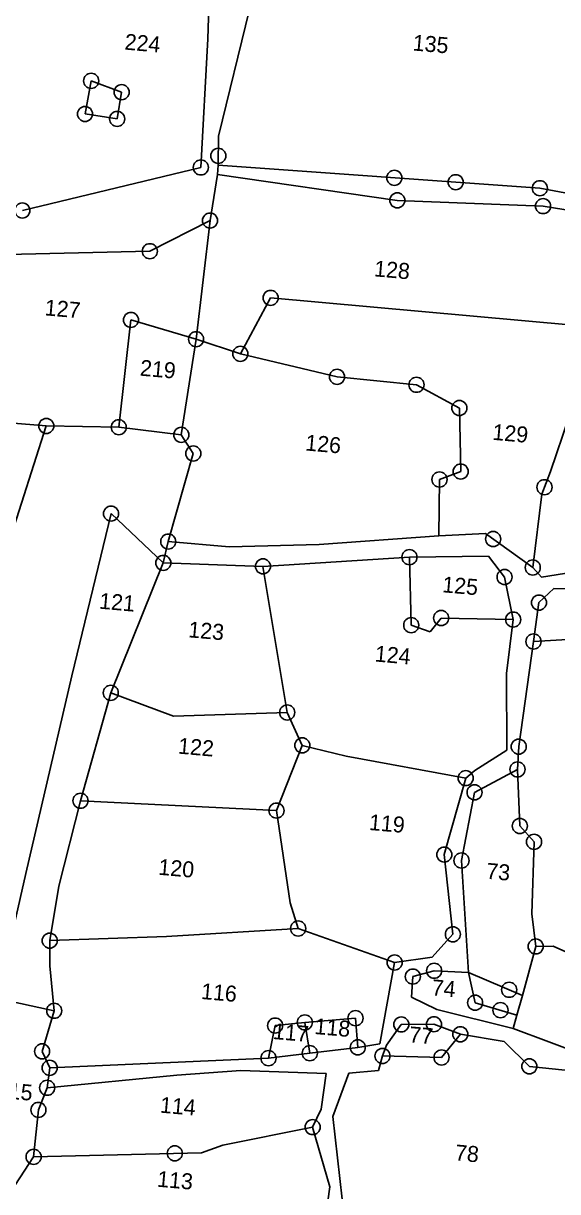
# Model space of a CAD drawing. Header units: metres. Extents: x 274390 to 277637, y 2063792 to 2066196.
# Drawn here: x 274832 to 275136, y 2064377 to 2065041 of the extents above; entities that cross this region are included whole.
import ezdxf
from ezdxf.enums import TextEntityAlignment as Align

# ---------------------------------------------------------------- set-up
doc = ezdxf.new("R2010")
doc.units = ezdxf.units.M
for name, color, linetype in [('POLY_PARCEL', 6, 'Continuous'), ('POLY_ROAD', 30, 'Continuous'), ('POLY_WATER', 4, 'Continuous'), ('TEXT_PARCEL', 7, 'Continuous')]:
    doc.layers.add(name, color=color, linetype=linetype)
doc.styles.add('TEXT_MAP', font='')
doc.styles.get('TEXT_MAP').set_extended_font_data('Kruti Dev 050')

msp = doc.modelspace()

# ---------------------------------------------------------------- linework, layer by layer
for centre in [(274870.95, 2065008.49), (274870.95, 2065008.49), (274888.29, 2065002.04), (274888.29, 2065002.04), (274867.46, 2064989.66), (274867.46, 2064989.66), (274885.73, 2064986.84), (274885.73, 2064986.84), (274943.24, 2064965.85), (274943.24, 2064965.85), (274933.33, 2064959.25), (274933.33, 2064959.25), (275043.37, 2064953.33), (275043.37, 2064953.33), (275078.24, 2064950.84), (275078.24, 2064950.84), (275126.13, 2064947.42), (275126.13, 2064947.42), (275045.05, 2064940.51), (275045.05, 2064940.51), (274831.81, 2064934.77), (274831.81, 2064934.77), (275127.93, 2064937.24), (275127.93, 2064937.24), (274938.53, 2064929.02), (274938.53, 2064929.02), (274904.33, 2064911.58), (274904.33, 2064911.58), (274973.01, 2064885.05), (274973.01, 2064885.05), (274893.58, 2064872.5), (274893.58, 2064872.5), (274930.61, 2064861.52), (274930.61, 2064861.52), (274955.79, 2064853.23), (274955.79, 2064853.23), (275010.77, 2064840.12), (275010.77, 2064840.12), (275055.94, 2064835.63), (275055.94, 2064835.63), (275080.35, 2064822.4), (275080.35, 2064822.4), (274845.43, 2064812.18), (274845.43, 2064812.18), (274886.63, 2064811.45), (274886.63, 2064811.45), (274922.21, 2064807.13), (274922.21, 2064807.13), (274929.04, 2064796.52), (274929.04, 2064796.52), (275069.03, 2064781.74), (275069.03, 2064781.74), (275081.09, 2064786.24), (275081.09, 2064786.24), (275128.76, 2064777.35), (275128.76, 2064777.35), (274882.26, 2064762.34), (274882.26, 2064762.34), (275099.55, 2064747.87), (275099.55, 2064747.87), (274914.8, 2064746.43), (274914.8, 2064746.43), (274911.98, 2064734.3), (274911.98, 2064734.3), (275051.95, 2064737.58), (275051.95, 2064737.58), (274968.65, 2064732.32), (274968.65, 2064732.32), (275122.08, 2064731.68), (275122.08, 2064731.68), (275106.04, 2064726.27), (275106.04, 2064726.27), (275125.61, 2064711.71), (275125.61, 2064711.71), (275069.99, 2064702.95), (275069.99, 2064702.95), (275110.98, 2064702.06), (275110.98, 2064702.06), (275052.97, 2064698.88), (275052.97, 2064698.88), (275122.5, 2064689.57), (275122.5, 2064689.57), (274882.1, 2064660.4), (274882.1, 2064660.4), (274982.45, 2064649.22), (274982.45, 2064649.22), (274991.03, 2064630.51), (274991.03, 2064630.51), (275114.09, 2064629.79), (275114.09, 2064629.79), (275113.39, 2064616.84), (275113.39, 2064616.84), (275083.94, 2064611.89), (275083.94, 2064611.89), (275088.98, 2064603.79), (275088.98, 2064603.79), (274864.91, 2064599.02), (274864.91, 2064599.02), (274976.37, 2064593.4), (274976.37, 2064593.4), (275114.71, 2064584.67), (275114.71, 2064584.67), (275122.81, 2064575.63), (275122.81, 2064575.63), (275071.78, 2064568.37), (275071.78, 2064568.37), (275081.55, 2064565), (275081.55, 2064565), (274988.67, 2064526.34), (274988.67, 2064526.34), (275076.65, 2064523.03), (275076.65, 2064523.03), (274847.38, 2064519.44), (274847.38, 2064519.44), (275123.75, 2064516.13), (275123.75, 2064516.13), (275043.52, 2064506.98), (275043.52, 2064506.98), (275065.98, 2064502.31), (275065.98, 2064502.31), (275053.89, 2064498.98), (275053.89, 2064498.98), (275108.66, 2064491.48), (275108.66, 2064491.48), (275089.29, 2064484.15), (275089.29, 2064484.15), (274849.94, 2064479.55), (274849.94, 2064479.55), (275021.26, 2064475.32), (275021.26, 2064475.32), (275103.72, 2064479.87), (275103.72, 2064479.87), (274975.54, 2064471.13), (274975.54, 2064471.13), (274992.45, 2064472.93), (274992.45, 2064472.93), (275047.33, 2064471.79), (275047.33, 2064471.79), (275065.89, 2064471.86), (275065.89, 2064471.86), (275080.91, 2064466.17), (275080.91, 2064466.17), (274843.03, 2064456.46), (274843.03, 2064456.46), (274995.29, 2064455.42), (274995.29, 2064455.42), (275022.55, 2064458.72), (275022.55, 2064458.72), (274971.79, 2064452.57), (274971.79, 2064452.57), (275036.61, 2064453.83), (275036.61, 2064453.83), (275070.22, 2064452.98), (275070.22, 2064452.98), (274847.36, 2064447.07), (274847.36, 2064447.07), (275120.13, 2064447.92), (275120.13, 2064447.92), (274845.94, 2064435.74), (274845.94, 2064435.74), (274840.95, 2064423.16), (274840.95, 2064423.16), (274996.89, 2064413.36), (274996.89, 2064413.36), (274838.22, 2064396.45), (274838.22, 2064396.45), (274918.5, 2064398.45), (274918.5, 2064398.45)]:
    msp.add_circle(centre, 4.29)
at = {"layer": 'POLY_PARCEL'}
for p, q in [((274961.05, 2065049.01), (274943.35, 2064977.05)), ((274961.05, 2065049.01), (274943.35, 2064977.05)), ((274943.35, 2064977.05), (274943.19, 2064960.48)), ((274943.35, 2064977.05), (274943.19, 2064960.48)), ((274942.73, 2064955.15), (274938.53, 2064929.02)), ((274942.73, 2064955.15), (274938.53, 2064929.02)), ((274938.53, 2064929.02), (274904.33, 2064911.58)), ((274938.53, 2064929.02), (274904.33, 2064911.58)), ((274930.61, 2064861.52), (274938.53, 2064929.02)), ((274930.61, 2064861.52), (274938.53, 2064929.02)), ((274904.33, 2064911.58), (274823.27, 2064909.65)), ((274904.33, 2064911.58), (274823.27, 2064909.65)), ((274955.79, 2064853.23), (274973.01, 2064885.05)), ((274955.79, 2064853.23), (274973.01, 2064885.05)), ((274973.01, 2064885.05), (275145.01, 2064869.53)), ((274973.01, 2064885.05), (275145.01, 2064869.53)), ((274886.63, 2064811.45), (274893.58, 2064872.5)), ((274886.63, 2064811.45), (274893.58, 2064872.5)), ((274893.58, 2064872.5), (274930.61, 2064861.52)), ((274893.58, 2064872.5), (274930.61, 2064861.52)), ((274930.61, 2064861.52), (274922.21, 2064807.13)), ((274930.61, 2064861.52), (274922.21, 2064807.13)), ((274930.61, 2064861.52), (274955.79, 2064853.23)), ((274930.61, 2064861.52), (274955.79, 2064853.23)), ((275010.77, 2064840.12), (274955.79, 2064853.23)), ((275010.77, 2064840.12), (274955.79, 2064853.23)), ((275055.94, 2064835.63), (275010.77, 2064840.12)), ((275055.94, 2064835.63), (275010.77, 2064840.12)), ((275080.35, 2064822.4), (275055.94, 2064835.63)), ((275080.35, 2064822.4), (275055.94, 2064835.63)), ((275081.09, 2064786.24), (275080.35, 2064822.4)), ((275081.09, 2064786.24), (275080.35, 2064822.4)), ((274794.84, 2064654.75), (274845.43, 2064812.18)), ((274794.84, 2064654.75), (274845.43, 2064812.18)), ((274800.02, 2064816.13), (274845.43, 2064812.18)), ((274800.02, 2064816.13), (274845.43, 2064812.18)), ((274845.43, 2064812.18), (274886.63, 2064811.45)), ((274845.43, 2064812.18), (274886.63, 2064811.45)), ((275142.66, 2064816.98), (275132.21, 2064786.24)), ((275142.66, 2064816.98), (275132.21, 2064786.24)), ((274922.21, 2064807.13), (274886.63, 2064811.45)), ((274922.21, 2064807.13), (274886.63, 2064811.45)), ((274922.21, 2064807.13), (274929.04, 2064796.52)), ((274922.21, 2064807.13), (274929.04, 2064796.52)), ((274929.04, 2064796.52), (274914.8, 2064746.43)), ((274929.04, 2064796.52), (274914.8, 2064746.43)), ((275069.03, 2064781.74), (275081.09, 2064786.24)), ((275069.03, 2064781.74), (275081.09, 2064786.24)), ((275132.21, 2064786.24), (275127.2, 2064773.34)), ((275132.21, 2064786.24), (275127.2, 2064773.34)), ((275068.66, 2064749.67), (275069.03, 2064781.74)), ((275068.66, 2064749.67), (275069.03, 2064781.74)), ((275127.2, 2064773.34), (275122.08, 2064731.68)), ((275127.2, 2064773.34), (275122.08, 2064731.68)), ((274882.26, 2064762.34), (274860.02, 2064670.06)), ((274882.26, 2064762.34), (274860.02, 2064670.06)), ((274911.98, 2064734.3), (274882.26, 2064762.34)), ((274911.98, 2064734.3), (274882.26, 2064762.34)), ((274911.98, 2064734.3), (274882.1, 2064660.4)), ((274911.98, 2064734.3), (274882.1, 2064660.4)), ((274982.45, 2064649.22), (274968.65, 2064732.32)), ((274982.45, 2064649.22), (274968.65, 2064732.32)), ((275051.95, 2064737.58), (275052.97, 2064698.88)), ((275051.95, 2064737.58), (275052.97, 2064698.88)), ((275052.97, 2064698.88), (275063.76, 2064695.16)), ((275052.97, 2064698.88), (275063.76, 2064695.16)), ((275063.76, 2064695.16), (275069.99, 2064702.95)), ((275063.76, 2064695.16), (275069.99, 2064702.95)), ((275069.99, 2064702.95), (275110.98, 2064702.06)), ((275069.99, 2064702.95), (275110.98, 2064702.06)), ((275145.06, 2064690.87), (275122.5, 2064689.57)), ((275145.06, 2064690.87), (275122.5, 2064689.57)), ((274860.02, 2064670.06), (274833.89, 2064557.59)), ((274860.02, 2064670.06), (274833.89, 2064557.59)), ((274864.91, 2064599.02), (274882.1, 2064660.4)), ((274864.91, 2064599.02), (274882.1, 2064660.4)), ((274882.1, 2064660.4), (274917.71, 2064647.09)), ((274882.1, 2064660.4), (274917.71, 2064647.09)), ((274917.71, 2064647.09), (274982.45, 2064649.22)), ((274917.71, 2064647.09), (274982.45, 2064649.22)), ((274982.45, 2064649.22), (274991.03, 2064630.51)), ((274982.45, 2064649.22), (274991.03, 2064630.51)), ((274991.03, 2064630.51), (274976.37, 2064593.4)), ((274991.03, 2064630.51), (274976.37, 2064593.4)), ((274991.03, 2064630.51), (275015.93, 2064624.36)), ((274991.03, 2064630.51), (275015.93, 2064624.36)), ((275015.93, 2064624.36), (275083.94, 2064611.89)), ((275015.93, 2064624.36), (275083.94, 2064611.89)), ((275113.39, 2064616.84), (275114.71, 2064584.67)), ((275113.39, 2064616.84), (275114.71, 2064584.67)), ((274852.52, 2064550.43), (274864.91, 2064599.02)), ((274852.52, 2064550.43), (274864.91, 2064599.02)), ((274976.37, 2064593.4), (274864.91, 2064599.02)), ((274976.37, 2064593.4), (274864.91, 2064599.02)), ((274976.37, 2064593.4), (274984.08, 2064541.03)), ((274976.37, 2064593.4), (274984.08, 2064541.03)), ((275114.71, 2064584.67), (275122.81, 2064575.63)), ((275114.71, 2064584.67), (275122.81, 2064575.63)), ((275122.81, 2064575.63), (275121.47, 2064534.66)), ((275122.81, 2064575.63), (275121.47, 2064534.66)), ((274833.89, 2064557.59), (274817.45, 2064486.46)), ((274833.89, 2064557.59), (274817.45, 2064486.46)), ((274847.38, 2064519.44), (274852.52, 2064550.43)), ((274847.38, 2064519.44), (274852.52, 2064550.43)), ((274984.08, 2064541.03), (274988.67, 2064526.34)), ((274984.08, 2064541.03), (274988.67, 2064526.34)), ((275121.47, 2064534.66), (275123.75, 2064516.13)), ((275121.47, 2064534.66), (275123.75, 2064516.13)), ((274988.67, 2064526.34), (274913.77, 2064521.83)), ((274988.67, 2064526.34), (274913.77, 2064521.83)), ((274988.67, 2064526.34), (275043.52, 2064506.98)), ((274988.67, 2064526.34), (275043.52, 2064506.98)), ((274847.38, 2064519.44), (274847.36, 2064505.15)), ((274847.38, 2064519.44), (274847.36, 2064505.15)), ((274913.77, 2064521.83), (274847.38, 2064519.44)), ((274913.77, 2064521.83), (274847.38, 2064519.44)), ((275123.75, 2064516.13), (275116.16, 2064488.3)), ((275123.75, 2064516.13), (275116.16, 2064488.3)), ((275123.75, 2064516.13), (275133.77, 2064516.37)), ((275123.75, 2064516.13), (275133.77, 2064516.37)), ((275133.77, 2064516.37), (275154.6, 2064506.79)), ((275133.77, 2064516.37), (275154.6, 2064506.79)), ((274847.36, 2064505.15), (274849.94, 2064479.55)), ((274847.36, 2064505.15), (274849.94, 2064479.55)), ((275085.45, 2064501.29), (275089.29, 2064484.15)), ((275085.45, 2064501.29), (275116.16, 2064488.3)), ((275085.45, 2064501.29), (275089.29, 2064484.15)), ((275085.45, 2064501.29), (275116.16, 2064488.3)), ((274817.45, 2064486.46), (274849.94, 2064479.55)), ((274817.45, 2064486.46), (274849.94, 2064479.55)), ((275116.16, 2064488.3), (275113.11, 2064477.08)), ((275116.16, 2064488.3), (275113.11, 2064477.08)), ((274849.94, 2064479.55), (274843.03, 2064456.46)), ((274849.94, 2064479.55), (274843.03, 2064456.46)), ((275089.29, 2064484.15), (275113.11, 2064477.08)), ((275089.29, 2064484.15), (275113.11, 2064477.08)), ((274992.45, 2064472.93), (274975.54, 2064471.13)), ((274992.45, 2064472.93), (274975.54, 2064471.13)), ((275021.26, 2064475.32), (274992.45, 2064472.93)), ((275021.26, 2064475.32), (274992.45, 2064472.93)), ((274992.45, 2064472.93), (274995.29, 2064455.42)), ((274992.45, 2064472.93), (274995.29, 2064455.42)), ((275022.55, 2064458.72), (275021.26, 2064475.32)), ((275022.55, 2064458.72), (275021.26, 2064475.32)), ((275113.11, 2064477.08), (275111.01, 2064469.4)), ((275113.11, 2064477.08), (275111.01, 2064469.4)), ((274975.54, 2064471.13), (274971.79, 2064452.57)), ((274975.54, 2064471.13), (274971.79, 2064452.57)), ((275070.22, 2064452.98), (275080.91, 2064466.17)), ((275070.22, 2064452.98), (275080.91, 2064466.17)), ((274843.03, 2064456.46), (274847.36, 2064447.07)), ((274843.03, 2064456.46), (274847.36, 2064447.07)), ((275036.61, 2064453.83), (275070.22, 2064452.98)), ((275036.61, 2064453.83), (275070.22, 2064452.98)), ((274845.94, 2064435.74), (274840.95, 2064423.16)), ((274845.94, 2064435.74), (274840.95, 2064423.16)), ((274840.95, 2064423.16), (274838.22, 2064396.45)), ((274840.95, 2064423.16), (274838.22, 2064396.45)), ((274996.89, 2064413.36), (274945.92, 2064403.07)), ((274996.89, 2064413.36), (274945.92, 2064403.07)), ((274945.92, 2064403.07), (274933.71, 2064398.82)), ((274945.92, 2064403.07), (274933.71, 2064398.82)), ((274838.22, 2064396.45), (274822.65, 2064372.49)), ((274838.22, 2064396.45), (274822.65, 2064372.49)), ((274933.71, 2064398.82), (274838.22, 2064396.45)), ((274933.71, 2064398.82), (274838.22, 2064396.45))]:
    msp.add_line(p, q, dxfattribs=at)
at = {"layer": 'POLY_ROAD'}
for p, q in [((274943.19, 2064960.48), (274942.73, 2064955.15)), ((274943.19, 2064960.48), (274942.73, 2064955.15)), ((275126.13, 2064947.42), (274943.19, 2064960.48)), ((275126.13, 2064947.42), (274943.19, 2064960.48)), ((274942.73, 2064955.15), (275045.05, 2064940.51)), ((274942.73, 2064955.15), (275045.05, 2064940.51)), ((275170.94, 2064939.22), (275126.13, 2064947.42)), ((275170.94, 2064939.22), (275126.13, 2064947.42)), ((275045.05, 2064940.51), (275127.93, 2064937.24)), ((275045.05, 2064940.51), (275127.93, 2064937.24)), ((275127.93, 2064937.24), (275156.36, 2064932.6)), ((275127.93, 2064937.24), (275156.36, 2064932.6)), ((274914.8, 2064746.43), (274911.98, 2064734.3)), ((274914.8, 2064746.43), (274911.98, 2064734.3)), ((274949.35, 2064743.43), (274914.8, 2064746.43)), ((274949.35, 2064743.43), (274914.8, 2064746.43)), ((275068.66, 2064749.67), (275000.57, 2064744.69)), ((275068.66, 2064749.67), (275000.57, 2064744.69)), ((275095.21, 2064750.99), (275068.66, 2064749.67)), ((275095.21, 2064750.99), (275068.66, 2064749.67)), ((275122.08, 2064731.68), (275095.21, 2064750.99)), ((275122.08, 2064731.68), (275095.21, 2064750.99)), ((275000.57, 2064744.69), (274949.35, 2064743.43)), ((275000.57, 2064744.69), (274949.35, 2064743.43)), ((274911.98, 2064734.3), (274968.65, 2064732.32)), ((274911.98, 2064734.3), (274968.65, 2064732.32)), ((274968.65, 2064732.32), (275051.95, 2064737.58)), ((274968.65, 2064732.32), (275051.95, 2064737.58)), ((275051.95, 2064737.58), (275096.93, 2064738.07)), ((275051.95, 2064737.58), (275096.93, 2064738.07)), ((275096.93, 2064738.07), (275106.04, 2064726.27)), ((275096.93, 2064738.07), (275106.04, 2064726.27)), ((275106.04, 2064726.27), (275110.98, 2064702.06)), ((275106.04, 2064726.27), (275110.98, 2064702.06)), ((275126.98, 2064726.2), (275122.08, 2064731.68)), ((275126.98, 2064726.2), (275122.08, 2064731.68)), ((275144.86, 2064729.05), (275126.98, 2064726.2)), ((275144.86, 2064729.05), (275126.98, 2064726.2)), ((275125.61, 2064711.71), (275134.06, 2064719.74)), ((275125.61, 2064711.71), (275134.06, 2064719.74)), ((275134.06, 2064719.74), (275183.53, 2064718.47)), ((275134.06, 2064719.74), (275183.53, 2064718.47)), ((275122.5, 2064689.57), (275125.61, 2064711.71)), ((275122.5, 2064689.57), (275125.61, 2064711.71)), ((275110.98, 2064702.06), (275107.18, 2064671.42)), ((275110.98, 2064702.06), (275107.18, 2064671.42)), ((275114.09, 2064629.79), (275122.5, 2064689.57)), ((275114.09, 2064629.79), (275122.5, 2064689.57)), ((275107.18, 2064671.42), (275107.35, 2064627.81)), ((275107.18, 2064671.42), (275107.35, 2064627.81)), ((275107.35, 2064627.81), (275089.17, 2064616.28)), ((275107.35, 2064627.81), (275089.17, 2064616.28)), ((275113.39, 2064616.84), (275114.09, 2064629.79)), ((275113.39, 2064616.84), (275114.09, 2064629.79)), ((275089.17, 2064616.28), (275083.94, 2064611.89)), ((275089.17, 2064616.28), (275083.94, 2064611.89)), ((275088.98, 2064603.79), (275113.39, 2064616.84)), ((275088.98, 2064603.79), (275113.39, 2064616.84)), ((275083.94, 2064611.89), (275071.78, 2064568.37)), ((275083.94, 2064611.89), (275071.78, 2064568.37)), ((275081.55, 2064565), (275088.98, 2064603.79)), ((275081.55, 2064565), (275088.98, 2064603.79)), ((275071.78, 2064568.37), (275076.65, 2064523.03)), ((275071.78, 2064568.37), (275076.65, 2064523.03)), ((275085.45, 2064501.29), (275081.55, 2064565)), ((275085.45, 2064501.29), (275081.55, 2064565)), ((275076.65, 2064523.03), (275064.93, 2064509.96)), ((275076.65, 2064523.03), (275064.93, 2064509.96)), ((275043.52, 2064506.98), (275035.07, 2064460.71)), ((275043.52, 2064506.98), (275035.07, 2064460.71)), ((275064.93, 2064509.96), (275043.52, 2064506.98)), ((275064.93, 2064509.96), (275043.52, 2064506.98)), ((275053.89, 2064498.98), (275065.98, 2064502.31)), ((275053.89, 2064498.98), (275065.98, 2064502.31)), ((275065.98, 2064502.31), (275085.45, 2064501.29)), ((275065.98, 2064502.31), (275085.45, 2064501.29)), ((275053.2, 2064487.24), (275053.89, 2064498.98)), ((275053.2, 2064487.24), (275053.89, 2064498.98)), ((275067.44, 2064480.27), (275053.2, 2064487.24)), ((275067.44, 2064480.27), (275053.2, 2064487.24)), ((275111.01, 2064469.4), (275067.44, 2064480.27)), ((275111.01, 2064469.4), (275067.44, 2064480.27)), ((275038.89, 2064460.05), (275047.33, 2064471.79)), ((275038.89, 2064460.05), (275047.33, 2064471.79)), ((275047.33, 2064471.79), (275065.89, 2064471.86)), ((275047.33, 2064471.79), (275065.89, 2064471.86)), ((275065.89, 2064471.86), (275080.91, 2064466.17)), ((275065.89, 2064471.86), (275080.91, 2064466.17)), ((275080.91, 2064466.17), (275105.84, 2064461.98)), ((275080.91, 2064466.17), (275105.84, 2064461.98)), ((275153.15, 2064453.6), (275111.01, 2064469.4)), ((275153.15, 2064453.6), (275111.01, 2064469.4)), ((275035.07, 2064460.71), (275022.55, 2064458.72)), ((275035.07, 2064460.71), (275022.55, 2064458.72)), ((275036.61, 2064453.83), (275038.89, 2064460.05)), ((275036.61, 2064453.83), (275038.89, 2064460.05)), ((275105.84, 2064461.98), (275120.13, 2064447.92)), ((275105.84, 2064461.98), (275120.13, 2064447.92)), ((274995.29, 2064455.42), (274971.79, 2064452.57)), ((274995.29, 2064455.42), (274971.79, 2064452.57)), ((275022.55, 2064458.72), (274995.29, 2064455.42)), ((275022.55, 2064458.72), (274995.29, 2064455.42)), ((275034.32, 2064445.62), (275036.61, 2064453.83)), ((275034.32, 2064445.62), (275036.61, 2064453.83)), ((274847.36, 2064447.07), (274845.94, 2064435.74)), ((274847.36, 2064447.07), (274845.94, 2064435.74)), ((274971.79, 2064452.57), (274847.36, 2064447.07)), ((274971.79, 2064452.57), (274847.36, 2064447.07)), ((275120.13, 2064447.92), (275157.23, 2064444.02)), ((275120.13, 2064447.92), (275157.23, 2064444.02)), ((274845.94, 2064435.74), (274919.71, 2064442.97)), ((274845.94, 2064435.74), (274919.71, 2064442.97)), ((274919.71, 2064442.97), (274956.07, 2064445.54)), ((274919.71, 2064442.97), (274956.07, 2064445.54)), ((274956.07, 2064445.54), (275004.54, 2064443.91)), ((274956.07, 2064445.54), (275004.54, 2064443.91)), ((275004.54, 2064443.91), (275001.74, 2064423.51)), ((275004.54, 2064443.91), (275001.74, 2064423.51)), ((275008.37, 2064419.37), (275017.56, 2064444.05)), ((275008.37, 2064419.37), (275017.56, 2064444.05)), ((275017.56, 2064444.05), (275034.32, 2064445.62)), ((275017.56, 2064444.05), (275034.32, 2064445.62)), ((275001.74, 2064423.51), (274996.89, 2064413.36)), ((275001.74, 2064423.51), (274996.89, 2064413.36)), ((274996.89, 2064413.36), (275006.72, 2064379.48)), ((274996.89, 2064413.36), (275006.72, 2064379.48)), ((275013.73, 2064372.39), (275008.37, 2064419.37)), ((275013.73, 2064372.39), (275008.37, 2064419.37)), ((275006.72, 2064379.48), (275005.56, 2064371.21)), ((275006.72, 2064379.48), (275005.56, 2064371.21))]:
    msp.add_line(p, q, dxfattribs=at)
at = {"layer": 'POLY_WATER'}
for p, q in [((274937.22, 2065032.33), (274941.96, 2065186.16)), ((274937.22, 2065032.33), (274941.96, 2065186.16)), ((274933.33, 2064959.25), (274937.22, 2065032.33)), ((274933.33, 2064959.25), (274937.22, 2065032.33)), ((274870.95, 2065008.49), (274867.46, 2064989.66)), ((274870.95, 2065008.49), (274867.46, 2064989.66)), ((274888.29, 2065002.04), (274870.95, 2065008.49)), ((274888.29, 2065002.04), (274870.95, 2065008.49)), ((274885.73, 2064986.84), (274888.29, 2065002.04)), ((274885.73, 2064986.84), (274888.29, 2065002.04)), ((274867.46, 2064989.66), (274885.73, 2064986.84)), ((274867.46, 2064989.66), (274885.73, 2064986.84)), ((274831.81, 2064934.77), (274933.33, 2064959.25)), ((274831.81, 2064934.77), (274933.33, 2064959.25))]:
    msp.add_line(p, q, dxfattribs=at)

# ---------------------------------------------------------------- texts
at = {"layer": 'TEXT_PARCEL', "style": 'TEXT_MAP'}
for s, p in [('224', (274899.81, 2065025.43)), ('224', (274899.81, 2065025.43)), ('135', (275063.64, 2065024.93)), ('135', (275063.64, 2065024.93)), ('128', (275041.7, 2064896.46)), ('128', (275041.7, 2064896.46)), ('127', (274854.35, 2064874.27)), ('127', (274854.35, 2064874.27)), ('219', (274908.54, 2064839.96)), ('219', (274908.54, 2064839.96)), ('129', (275108.96, 2064803.46)), ('129', (275108.96, 2064803.46)), ('126', (275002.54, 2064797.4)), ('126', (275002.54, 2064797.4)), ('125', (275080.46, 2064716.75)), ('125', (275080.46, 2064716.75)), ('121', (274885.35, 2064707.42)), ('121', (274885.35, 2064707.42)), ('123', (274936.03, 2064691.14)), ('123', (274936.03, 2064691.14)), ('124', (275042.08, 2064677.37)), ('124', (275042.08, 2064677.37)), ('122', (274930.23, 2064624.97)), ('122', (274930.23, 2064624.97)), ('119', (275038.78, 2064581.54)), ('119', (275038.78, 2064581.54)), ('120', (274919.02, 2064556.07)), ('120', (274919.02, 2064556.07)), ('73', (275102.08, 2064554.08)), ('73', (275102.08, 2064554.08)), ('116', (274943.3, 2064485.41)), ('116', (274943.3, 2064485.41)), ('74', (275071.07, 2064487.8)), ('74', (275071.07, 2064487.8)), ('118', (275007.79, 2064465.48)), ('118', (275007.79, 2064465.48)), ('117', (274984.13, 2064462.64)), ('117', (274984.13, 2064462.64)), ('77', (275058.24, 2064461.05)), ('77', (275058.24, 2064461.05)), ('115', (274827.15, 2064429.21)), ('115', (274827.15, 2064429.21)), ('114', (274919.93, 2064420.75)), ('114', (274919.93, 2064420.75)), ('78', (275084.31, 2064393.87)), ('78', (275084.31, 2064393.87)), ('113', (274918.33, 2064378.62)), ('113', (274918.33, 2064378.62))]:
    msp.add_text(s, height=9.082, rotation=355.02713, dxfattribs=at).set_placement(p, align=Align.CENTER)

doc.saveas('drawing.dxf')
